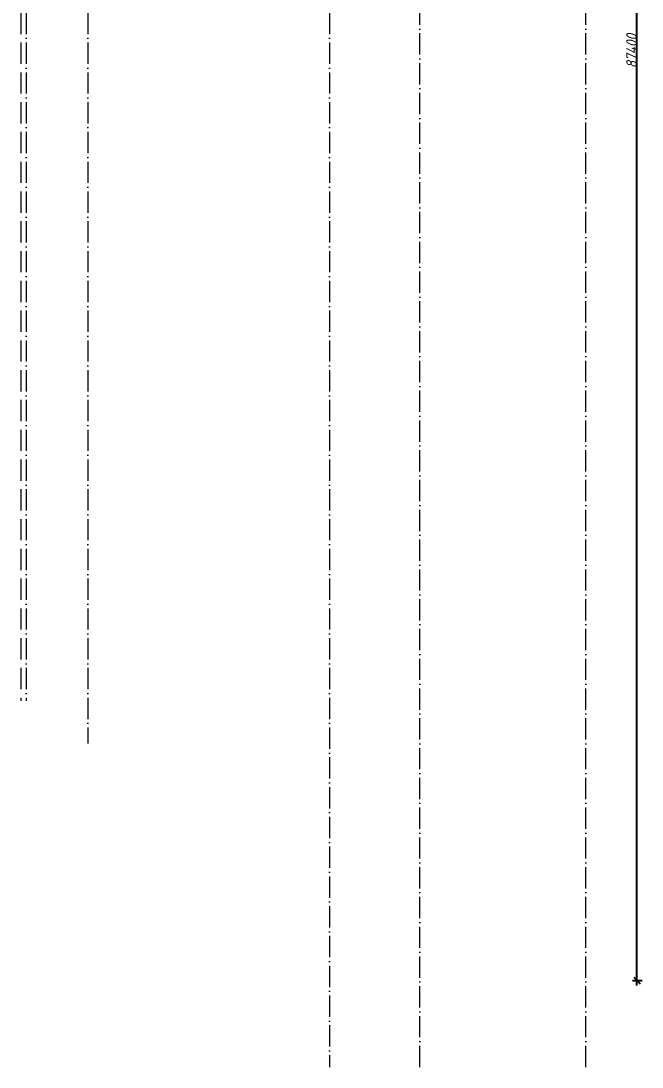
# Model space of a CAD drawing. Header units: millimetres. Extents: x 209 to 470115, y -86468 to 480215.
# Drawn here: x 361321 to 390510, y 377849 to 427034 of the extents above; entities that cross this region are included whole.
import ezdxf

# ---------------------------------------------------------------- set-up
doc = ezdxf.new("R2010")
doc.units = ezdxf.units.MM
doc.linetypes.add('50_200_ШТРИХ_1Т_ш5_п1_п1_', pattern=[1400, 1000, -200, 0, -200])
doc.layers.add('A-ANNO-DIMS', color=7, linetype='Continuous', lineweight=9)
doc.layers.add('Оси-3', color=7, linetype='50_200_ШТРИХ_1Т_ш5_п1_п1_', lineweight=9, true_color=0xaaaaaa)
doc.styles.add('ISOCPEUR_I_1', font='isocpeui.ttf', dxfattribs={"width": 0.9, "height": 500})
doc.dimstyles.new('ISO-2_5_0_9К_БОЛЬШОЙ', dxfattribs={"dimscale": 304.8, "dimtxt": 497.990588, "dimasz": 0.984252, "dimexe": 0.787402, "dimexo": 0, "dimgap": 0, "dimtad": 1, "dimdec": 0, "dimzin": 0, "dimdsep": 46, "dimtxsty": 'ISOCPEUR_I_1', "dimblk1": 'OBLIQUE', "dimblk2": 'OBLIQUE', "dimsah": 1, "dimcen": 0.09, "dimdle": 0.787402, "dimazin": 0, "dimtfac": 1, "dimtdec": 4, "dimtix": 1, "dimtmove": 0, "dimatfit": 3, "dimfxl": 1, "dimtvp": 1, "dimtolj": 1, "dimtzin": 0, "dimarcsym": 2})

# ---------------------------------------------------------------- blocks, each defined once
blk = doc.blocks.new('_Oblique')
at = {"color": 0, "linetype": 'ByBlock', "lineweight": -2}
blk.add_line((-0.5, -0.5), (0.5, 0.5), dxfattribs=at)
blk = doc.blocks.new('*D1832')
at = {"layer": 'A-ANNO-DIMS', "color": 0, "lineweight": -2, "transparency": 16777216}
for p, q in [((390058, 469320), (390510, 469320)), ((390270, 381680), (390270, 469560)), ((390058, 381920), (390510, 381920))]:
    blk.add_line(p, q, dxfattribs=at)
at = {"layer": 'Defpoints', "color": 0, "transparency": 16777216}
for p in [(390058, 469320), (390270, 469320), (390058, 381920)]:
    blk.add_point(p, dxfattribs=at)
at = {"layer": 'A-ANNO-DIMS', "color": 0, "lineweight": -2, "transparency": 16777216, "xscale": 300, "yscale": 300, "zscale": 300}
for p, rotation in [((390270, 469320), 90), ((390270, 381920), 270)]:
    blk.add_blockref('_Oblique', p, dxfattribs=dict(at, rotation=rotation))
at = {"layer": 'A-ANNO-DIMS', "color": 0, "transparency": 16777216, "insert": (390017, 425620), "char_height": 500, "width": 1942.16, "attachment_point": 5, "rotation": 90, "style": 'ISOCPEUR_I_1'}
blk.add_mtext('\\A1;87400', dxfattribs=at)

msp = doc.modelspace()

# ---------------------------------------------------------------- linework, layer by layer
at = {"layer": 'Оси-3'}
for p, q in [((361321.4, 475019.8), (361321.4, 395069.9)), ((361571.4, 475019.8), (361571.4, 395069.9)), ((364471.4, 475019.8), (364471.4, 393069.9)), ((375821.4, 475019.8), (375821.4, 377849.1)), ((380071.4, 377849.1), (380071.4, 475019.8)), ((387871.4, 377849.1), (387871.4, 475019.8))]:
    msp.add_line(p, q, dxfattribs=at)

# ---------------------------------------------------------------- dimensions: what is measured, and where the dimension line sits
at = {"layer": 'A-ANNO-DIMS'}
dim = msp.add_linear_dim(base=(390270.4, 469319.9), p1=(390058.2, 381919.9), p2=(390058.2, 469319.9), angle=90, dimstyle='ISO-2_5_0_9К_БОЛЬШОЙ', override={"dimpost": '<>', "dimfxl": 87400}, dxfattribs=at)
dim.commit()
dim.dimension.update_dxf_attribs({"geometry": '*D1832', "text_midpoint": (390017.1, 425619.9)})

doc.saveas('drawing.dxf')
